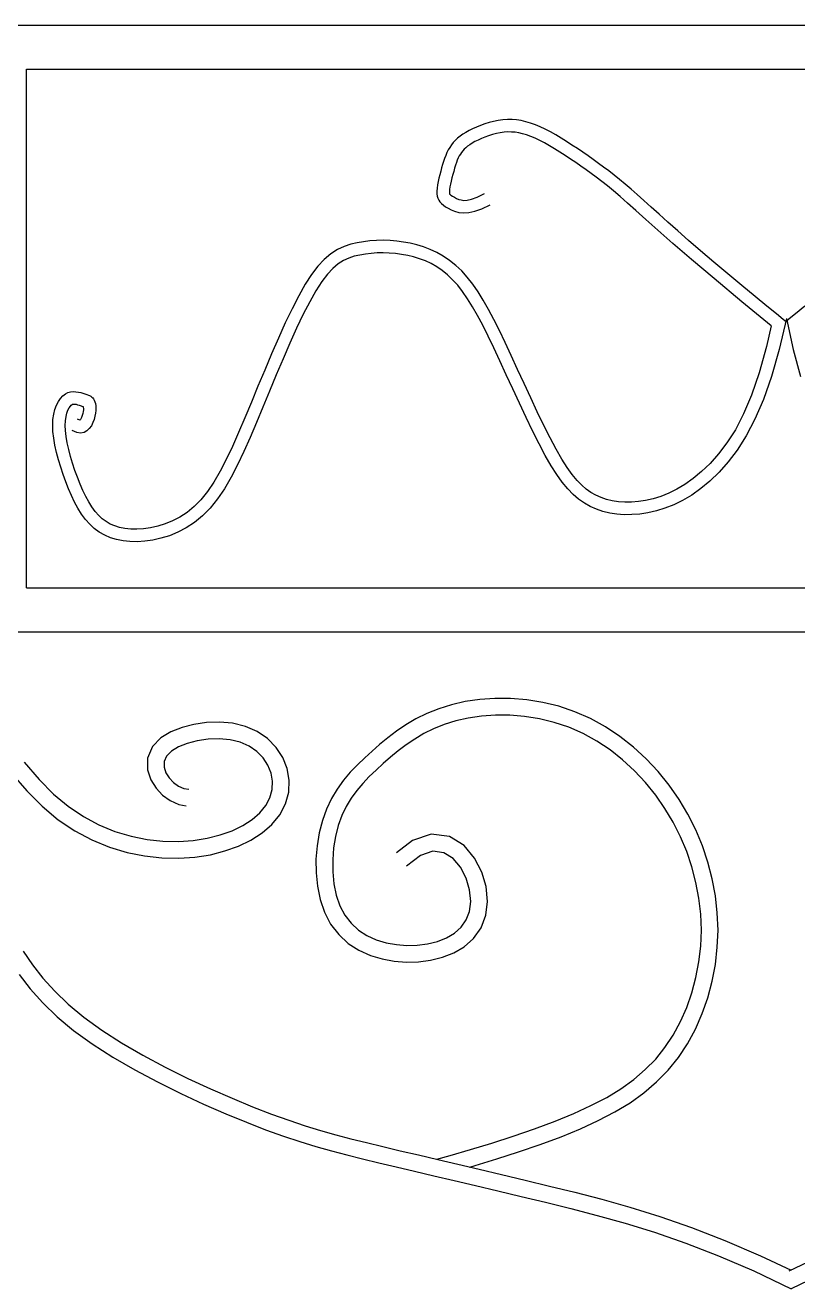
# Model space of a CAD drawing. Header units: millimetres. Extents: x 6388 to 59789, y -18725 to 8137.
# Drawn here: x 57503.7 to 57591.6, y 5304.2 to 5448 of the extents above; entities that cross this region are included whole.
import ezdxf

# ---------------------------------------------------------------- set-up
doc = ezdxf.new("R2010")
doc.units = ezdxf.units.MM

# ---------------------------------------------------------------- blocks, each defined once
blk = doc.blocks.new('A$C0AF41AB5')
for p, q in [((958.07, 1105.81), (2641.93, 1105.81)), ((1713.41, 1041.81), (1713.41, 1100.81)), ((1713.41, 1100.81), (1886.59, 1100.81)), ((1764.23, 1094.03), (1763.82, 1093.83)), ((1764.66, 1094.22), (1764.23, 1094.03)), ((1765.12, 1094.41), (1764.66, 1094.22)), ((1765.6, 1094.59), (1765.12, 1094.41)), ((1766.1, 1094.74), (1765.6, 1094.59)), ((1766.61, 1094.87), (1766.1, 1094.74)), ((1767.14, 1094.98), (1766.61, 1094.87)), ((1767.66, 1095.05), (1767.14, 1094.98)), ((1768.19, 1095.09), (1767.66, 1095.05)), ((1768.71, 1095.09), (1768.19, 1095.09)), ((1769.24, 1095.05), (1768.71, 1095.09)), ((1769.76, 1094.96), (1769.24, 1095.05)), ((1770.29, 1094.84), (1769.76, 1094.96)), ((1770.82, 1094.68), (1770.29, 1094.84)), ((1771.37, 1094.49), (1770.82, 1094.68)), ((1771.92, 1094.25), (1771.37, 1094.49)), ((1772.49, 1093.98), (1771.92, 1094.25)), ((1762.25, 1092.71), (1762.02, 1092.46)), ((1762.51, 1092.95), (1762.25, 1092.71)), ((1762.8, 1093.18), (1762.51, 1092.95)), ((1763.11, 1093.41), (1762.8, 1093.18)), ((1763.45, 1093.62), (1763.11, 1093.41)), ((1763.82, 1093.83), (1763.45, 1093.62)), ((1764.49, 1092.57), (1764.18, 1092.39)), ((1764.84, 1092.74), (1764.49, 1092.57)), ((1765.22, 1092.92), (1764.84, 1092.74)), ((1765.63, 1093.08), (1765.22, 1092.92)), ((1766.05, 1093.23), (1765.63, 1093.08)), ((1766.49, 1093.37), (1766.05, 1093.23)), ((1766.93, 1093.48), (1766.49, 1093.37)), ((1767.38, 1093.57), (1766.93, 1093.48)), ((1767.81, 1093.64), (1767.38, 1093.57)), ((1768.24, 1093.67), (1767.81, 1093.64)), ((1768.65, 1093.66), (1768.24, 1093.67)), ((1769.07, 1093.63), (1768.65, 1093.66)), ((1769.49, 1093.56), (1769.07, 1093.63)), ((1769.92, 1093.47), (1769.49, 1093.56)), ((1770.37, 1093.33), (1769.92, 1093.47)), ((1770.85, 1093.16), (1770.37, 1093.33)), ((1771.34, 1092.95), (1770.85, 1093.16)), ((1771.86, 1092.7), (1771.34, 1092.95)), ((1772.4, 1092.42), (1771.86, 1092.7)), ((1773.08, 1093.67), (1772.49, 1093.98)), ((1773.69, 1093.34), (1773.08, 1093.67)), ((1774.3, 1092.97), (1773.69, 1093.34)), ((1774.92, 1092.59), (1774.3, 1092.97)), ((1775.54, 1092.18), (1774.92, 1092.59)), ((1761.3, 1091.32), (1761.16, 1091)), ((1761.45, 1091.62), (1761.3, 1091.32)), ((1761.62, 1091.91), (1761.45, 1091.62)), ((1761.81, 1092.19), (1761.62, 1091.91)), ((1762.02, 1092.46), (1761.81, 1092.19)), ((1762.83, 1091.16), (1762.71, 1090.95)), ((1762.96, 1091.35), (1762.83, 1091.16)), ((1763.1, 1091.53), (1762.96, 1091.35)), ((1763.26, 1091.7), (1763.1, 1091.53)), ((1763.45, 1091.88), (1763.26, 1091.7)), ((1763.66, 1092.05), (1763.45, 1091.88)), ((1763.9, 1092.22), (1763.66, 1092.05)), ((1764.18, 1092.39), (1763.9, 1092.22)), ((1772.97, 1092.1), (1772.4, 1092.42)), ((1773.56, 1091.75), (1772.97, 1092.1)), ((1774.15, 1091.38), (1773.56, 1091.75)), ((1774.76, 1090.99), (1774.15, 1091.38)), ((1776.16, 1091.77), (1775.54, 1092.18)), ((1776.77, 1091.36), (1776.16, 1091.77)), ((1777.38, 1090.94), (1776.77, 1091.36)), ((1760.81, 1089.96), (1760.7, 1089.59)), ((1760.92, 1090.32), (1760.81, 1089.96)), ((1761.04, 1090.66), (1760.92, 1090.32)), ((1761.16, 1091), (1761.04, 1090.66)), ((1762.27, 1089.88), (1762.17, 1089.55)), ((1762.38, 1090.18), (1762.27, 1089.88)), ((1762.48, 1090.46), (1762.38, 1090.18)), ((1762.59, 1090.72), (1762.48, 1090.46)), ((1762.71, 1090.95), (1762.59, 1090.72)), ((1775.36, 1090.59), (1774.76, 1090.99)), ((1775.97, 1090.18), (1775.36, 1090.59)), ((1776.56, 1089.77), (1775.97, 1090.18)), ((1777.15, 1089.36), (1776.56, 1089.77)), ((1777.97, 1090.52), (1777.38, 1090.94)), ((1778.55, 1090.1), (1777.97, 1090.52)), ((1779.14, 1089.68), (1778.55, 1090.1)), ((1760.39, 1088.41), (1760.3, 1088.02)), ((1760.48, 1088.81), (1760.39, 1088.41)), ((1760.59, 1089.2), (1760.48, 1088.81)), ((1760.7, 1089.59), (1760.59, 1089.2)), ((1761.87, 1088.45), (1761.78, 1088.09)), ((1761.96, 1088.82), (1761.87, 1088.45)), ((1762.07, 1089.19), (1761.96, 1088.82)), ((1762.17, 1089.55), (1762.07, 1089.19)), ((1777.73, 1088.94), (1777.15, 1089.36)), ((1778.31, 1088.51), (1777.73, 1088.94)), ((1778.92, 1088.04), (1778.31, 1088.51)), ((1779.73, 1089.23), (1779.14, 1089.68)), ((1780.33, 1088.77), (1779.73, 1089.23)), ((1780.95, 1088.27), (1780.33, 1088.77)), ((1781.59, 1087.74), (1780.95, 1088.27)), ((1760.19, 1087.28), (1760.16, 1086.95)), ((1760.16, 1086.95), (1760.16, 1086.64)), ((1760.24, 1087.64), (1760.19, 1087.28)), ((1760.3, 1088.02), (1760.24, 1087.64)), ((1761.6, 1087.13), (1761.59, 1086.9)), ((1761.59, 1086.9), (1761.59, 1086.73)), ((1761.64, 1087.42), (1761.6, 1087.13)), ((1761.7, 1087.74), (1761.64, 1087.42)), ((1761.78, 1088.09), (1761.7, 1087.74)), ((1779.57, 1087.53), (1778.92, 1088.04)), ((1780.27, 1086.96), (1779.57, 1087.53)), ((1781.03, 1086.31), (1780.27, 1086.96)), ((1782.26, 1087.17), (1781.59, 1087.74)), ((1782.97, 1086.55), (1782.26, 1087.17)), ((1760.16, 1086.64), (1760.2, 1086.37)), ((1760.2, 1086.37), (1760.27, 1086.12)), ((1760.27, 1086.12), (1760.37, 1085.91)), ((1760.37, 1085.91), (1760.51, 1085.71)), ((1760.51, 1085.71), (1760.68, 1085.52)), ((1760.68, 1085.52), (1760.9, 1085.35)), ((1761.59, 1086.73), (1761.6, 1086.65)), ((1761.6, 1086.65), (1761.61, 1086.62)), ((1761.61, 1086.62), (1761.61, 1086.61)), ((1761.61, 1086.61), (1761.65, 1086.57)), ((1761.65, 1086.57), (1761.75, 1086.49)), ((1761.75, 1086.49), (1761.92, 1086.37)), ((1761.92, 1086.37), (1762.15, 1086.24)), ((1762.15, 1086.24), (1762.4, 1086.1)), ((1762.4, 1086.1), (1762.65, 1086)), ((1762.65, 1086), (1762.91, 1085.93)), ((1762.91, 1085.93), (1763.21, 1085.89)), ((1763.21, 1085.89), (1763.59, 1085.91)), ((1763.59, 1085.91), (1764.1, 1086.02)), ((1764.1, 1086.02), (1764.73, 1086.25)), ((1764.73, 1086.25), (1765.58, 1086.66)), ((1765.29, 1084.93), (1766.21, 1085.38)), ((1781.87, 1085.57), (1781.03, 1086.31)), ((1782.82, 1084.72), (1781.87, 1085.57)), ((1783.73, 1085.86), (1782.97, 1086.55)), ((1784.56, 1085.12), (1783.73, 1085.86)), ((1760.9, 1085.35), (1761.15, 1085.17)), ((1761.15, 1085.17), (1761.45, 1085)), ((1761.45, 1085), (1761.79, 1084.81)), ((1761.79, 1084.81), (1762.18, 1084.65)), ((1762.18, 1084.65), (1762.64, 1084.52)), ((1762.64, 1084.52), (1763.17, 1084.47)), ((1763.17, 1084.47), (1763.78, 1084.5)), ((1763.78, 1084.5), (1764.48, 1084.64)), ((1764.48, 1084.64), (1765.29, 1084.93)), ((1783.94, 1083.71), (1782.82, 1084.72)), ((1785.46, 1084.3), (1784.56, 1085.12)), ((1786.47, 1083.4), (1785.46, 1084.3)), ((1785.32, 1082.48), (1783.94, 1083.71)), ((1787.58, 1082.41), (1786.47, 1083.4)), ((1751.08, 1081.06), (1750.35, 1080.89)), ((1751.81, 1081.18), (1751.08, 1081.06)), ((1752.54, 1081.27), (1751.81, 1081.18)), ((1753.29, 1081.32), (1752.54, 1081.27)), ((1754.05, 1081.34), (1753.29, 1081.32)), ((1754.82, 1081.31), (1754.05, 1081.34)), ((1755.59, 1081.25), (1754.82, 1081.31)), ((1756.36, 1081.15), (1755.59, 1081.25)), ((1757.12, 1081.01), (1756.36, 1081.15)), ((1787.02, 1080.99), (1785.32, 1082.48)), ((1788.81, 1081.33), (1787.58, 1082.41)), ((1790.19, 1080.14), (1788.81, 1081.33)), ((1748.08, 1079.8), (1747.34, 1079.17)), ((1748.84, 1080.28), (1748.08, 1079.8)), ((1749.6, 1080.64), (1748.84, 1080.28)), ((1750.35, 1080.89), (1749.6, 1080.64)), ((1751.37, 1079.66), (1750.74, 1079.52)), ((1752.01, 1079.77), (1751.37, 1079.66)), ((1752.67, 1079.85), (1752.01, 1079.77)), ((1753.35, 1079.9), (1752.67, 1079.85)), ((1754.04, 1079.91), (1753.35, 1079.9)), ((1754.74, 1079.89), (1754.04, 1079.91)), ((1755.44, 1079.83), (1754.74, 1079.89)), ((1756.14, 1079.74), (1755.44, 1079.83)), ((1756.83, 1079.61), (1756.14, 1079.74)), ((1757.89, 1080.83), (1757.12, 1081.01)), ((1758.65, 1080.59), (1757.89, 1080.83)), ((1759.4, 1080.31), (1758.65, 1080.59)), ((1760.15, 1079.96), (1759.4, 1080.31)), ((1760.89, 1079.54), (1760.15, 1079.96)), ((1789.13, 1079.17), (1787.02, 1080.99)), ((1791.7, 1078.86), (1790.19, 1080.14)), ((1746.61, 1078.4), (1745.89, 1077.46)), ((1747.34, 1079.17), (1746.61, 1078.4)), ((1748.93, 1078.65), (1748.32, 1078.14)), ((1749.53, 1079.03), (1748.93, 1078.65)), ((1750.13, 1079.31), (1749.53, 1079.03)), ((1750.74, 1079.52), (1750.13, 1079.31)), ((1757.51, 1079.45), (1756.83, 1079.61)), ((1758.19, 1079.25), (1757.51, 1079.45)), ((1758.85, 1078.99), (1758.19, 1079.25)), ((1759.5, 1078.69), (1758.85, 1078.99)), ((1760.14, 1078.33), (1759.5, 1078.69)), ((1760.76, 1077.91), (1760.14, 1078.33)), ((1761.61, 1079.06), (1760.89, 1079.54)), ((1762.3, 1078.49), (1761.61, 1079.06)), ((1762.98, 1077.86), (1762.3, 1078.49)), ((1791.72, 1076.98), (1789.13, 1079.17)), ((1793.29, 1077.52), (1791.7, 1078.86)), ((1745.89, 1077.46), (1745.17, 1076.35)), ((1747.7, 1077.48), (1747.06, 1076.64)), ((1748.32, 1078.14), (1747.7, 1077.48)), ((1761.36, 1077.42), (1760.76, 1077.91)), ((1761.95, 1076.86), (1761.36, 1077.42)), ((1762.53, 1076.22), (1761.95, 1076.86)), ((1763.62, 1077.14), (1762.98, 1077.86)), ((1764.24, 1076.35), (1763.62, 1077.14)), ((1794.87, 1074.35), (1791.72, 1076.98)), ((1794.88, 1076.2), (1793.29, 1077.52)), ((1745.17, 1076.35), (1744.43, 1075.04)), ((1746.39, 1075.61), (1745.68, 1074.36)), ((1747.06, 1076.64), (1746.39, 1075.61)), ((1763.09, 1075.5), (1762.53, 1076.22)), ((1763.65, 1074.69), (1763.09, 1075.5)), ((1764.84, 1075.47), (1764.24, 1076.35)), ((1765.43, 1074.52), (1764.84, 1075.47)), ((1796.38, 1074.96), (1794.88, 1076.2)), ((1744.43, 1075.04), (1743.67, 1073.56)), ((1745.68, 1074.36), (1744.94, 1072.93)), ((1764.21, 1073.79), (1763.65, 1074.69)), ((1766.03, 1073.47), (1765.43, 1074.52)), ((1798.21, 1071.62), (1794.87, 1074.35)), ((1797.72, 1073.86), (1796.38, 1074.96)), ((1800.99, 1073.03), (1802.05, 1073.9)), ((1743.67, 1073.56), (1742.9, 1071.94)), ((1744.94, 1072.93), (1744.19, 1071.34)), ((1764.78, 1072.78), (1764.21, 1073.79)), ((1765.37, 1071.67), (1764.78, 1072.78)), ((1766.64, 1072.32), (1766.03, 1073.47)), ((1798.81, 1072.96), (1797.72, 1073.86)), ((1799.58, 1072.33), (1798.81, 1072.96)), ((1799.98, 1072.44), (1799.14, 1068.9)), ((1799.96, 1072.19), (1800.27, 1072.44)), ((1799.98, 1072.44), (1800.73, 1068.9)), ((1800.27, 1072.44), (1800.99, 1073.03)), ((1742.9, 1071.94), (1742.12, 1070.22)), ((1744.19, 1071.34), (1743.42, 1069.64)), ((1765.99, 1070.44), (1765.37, 1071.67)), ((1767.27, 1071.07), (1766.64, 1072.32)), ((1767.93, 1069.7), (1767.27, 1071.07)), ((1798.21, 1071.62), (1797.68, 1069.27)), ((1799.96, 1072.03), (1799.58, 1072.33)), ((1742.12, 1070.22), (1741.33, 1068.42)), ((1743.42, 1069.64), (1742.64, 1067.86)), ((1766.64, 1069.09), (1765.99, 1070.44)), ((1768.63, 1068.22), (1767.93, 1069.7)), ((1741.33, 1068.42), (1740.55, 1066.58)), ((1767.33, 1067.62), (1766.64, 1069.09)), ((1769.35, 1066.65), (1768.63, 1068.22)), ((1797.68, 1069.27), (1796.85, 1066.28)), ((1799.14, 1068.9), (1798.26, 1065.84)), ((1800.73, 1068.9), (1801.56, 1065.84)), ((1742.64, 1067.86), (1741.86, 1066.03)), ((1768.05, 1066.05), (1767.33, 1067.62)), ((1740.55, 1066.58), (1739.78, 1064.74)), ((1741.86, 1066.03), (1741.1, 1064.19)), ((1768.8, 1064.44), (1768.05, 1066.05)), ((1770.09, 1065.04), (1769.35, 1066.65)), ((1796.85, 1066.28), (1795.97, 1063.74)), ((1798.26, 1065.84), (1797.33, 1063.22)), ((1717.58, 1063.65), (1717.86, 1063.87)), ((1717.86, 1063.87), (1718.15, 1064.02)), ((1718.15, 1064.02), (1718.45, 1064.1)), ((1718.45, 1064.1), (1718.75, 1064.13)), ((1718.75, 1064.13), (1719.04, 1064.12)), ((1719.04, 1064.12), (1719.33, 1064.08)), ((1719.33, 1064.08), (1719.6, 1064.02)), ((1719.6, 1064.02), (1719.85, 1063.94)), ((1719.85, 1063.94), (1720.08, 1063.87)), ((1720.08, 1063.87), (1720.29, 1063.8)), ((1739.78, 1064.74), (1739.03, 1062.92)), ((1741.1, 1064.19), (1740.34, 1062.37)), ((1769.55, 1062.81), (1768.8, 1064.44)), ((1770.84, 1063.41), (1770.09, 1065.04)), ((1716.66, 1062.1), (1716.84, 1062.59)), ((1716.84, 1062.59), (1717.06, 1063.01)), ((1717.06, 1063.01), (1717.31, 1063.36)), ((1717.31, 1063.36), (1717.58, 1063.65)), ((1718.29, 1062.27), (1718.42, 1062.47)), ((1718.42, 1062.47), (1718.53, 1062.59)), ((1718.53, 1062.59), (1718.62, 1062.65)), ((1718.62, 1062.65), (1718.67, 1062.68)), ((1718.67, 1062.68), (1718.72, 1062.7)), ((1718.72, 1062.7), (1718.8, 1062.7)), ((1718.8, 1062.7), (1718.92, 1062.7)), ((1718.92, 1062.7), (1719.07, 1062.68)), ((1719.07, 1062.68), (1719.24, 1062.64)), ((1719.24, 1062.64), (1719.43, 1062.58)), ((1719.43, 1062.58), (1719.64, 1062.52)), ((1719.64, 1062.52), (1719.82, 1062.45)), ((1719.82, 1062.45), (1719.88, 1062.43)), ((1719.88, 1062.43), (1719.89, 1062.36)), ((1720.29, 1063.8), (1720.47, 1063.74)), ((1720.47, 1063.74), (1720.62, 1063.67)), ((1720.62, 1063.67), (1720.76, 1063.6)), ((1720.76, 1063.6), (1720.88, 1063.51)), ((1720.88, 1063.51), (1720.98, 1063.41)), ((1720.98, 1063.41), (1721.07, 1063.29)), ((1721.07, 1063.29), (1721.15, 1063.14)), ((1721.15, 1063.14), (1721.21, 1062.97)), ((1721.21, 1062.97), (1721.27, 1062.76)), ((1721.27, 1062.76), (1721.31, 1062.52)), ((1721.31, 1062.52), (1721.33, 1062.26)), ((1739.03, 1062.92), (1738.29, 1061.16)), ((1740.34, 1062.37), (1739.61, 1060.61)), ((1770.31, 1061.2), (1769.55, 1062.81)), ((1771.59, 1061.82), (1770.84, 1063.41)), ((1795.97, 1063.74), (1795.07, 1061.59)), ((1797.33, 1063.22), (1796.37, 1060.98)), ((1716.41, 1060.29), (1716.44, 1060.96)), ((1716.44, 1060.96), (1716.53, 1061.56)), ((1716.53, 1061.56), (1716.66, 1062.1)), ((1717.86, 1060.82), (1717.93, 1061.28)), ((1717.93, 1061.28), (1718.03, 1061.68)), ((1718.03, 1061.68), (1718.15, 1062.01)), ((1718.15, 1062.01), (1718.29, 1062.27)), ((1719.51, 1060.88), (1719.23, 1061.01)), ((1719.58, 1060.97), (1719.51, 1060.88)), ((1719.68, 1061.17), (1719.58, 1060.97)), ((1719.77, 1061.41), (1719.68, 1061.17)), ((1719.83, 1061.65), (1719.77, 1061.41)), ((1719.88, 1061.87), (1719.83, 1061.65)), ((1719.9, 1062.06), (1719.88, 1061.87)), ((1719.89, 1062.36), (1719.9, 1062.22)), ((1719.9, 1062.22), (1719.9, 1062.06)), ((1721.12, 1060.97), (1720.99, 1060.6)), ((1721.22, 1061.32), (1721.12, 1060.97)), ((1721.29, 1061.66), (1721.22, 1061.32)), ((1721.32, 1061.97), (1721.29, 1061.66)), ((1721.33, 1062.26), (1721.32, 1061.97)), ((1738.29, 1061.16), (1737.58, 1059.49)), ((1771.06, 1059.65), (1770.31, 1061.2)), ((1772.33, 1060.28), (1771.59, 1061.82)), ((1795.07, 1061.59), (1794.14, 1059.79)), ((1796.37, 1060.98), (1795.38, 1059.08)), ((1716.44, 1059.58), (1716.41, 1060.29)), ((1716.53, 1058.82), (1716.44, 1059.58)), ((1717.84, 1060.29), (1717.86, 1060.82)), ((1717.86, 1059.69), (1717.84, 1060.29)), ((1717.94, 1059.03), (1717.86, 1059.69)), ((1719.14, 1059.48), (1718.63, 1059.71)), ((1720.3, 1059.65), (1719.98, 1059.48)), ((1720.58, 1059.92), (1720.3, 1059.65)), ((1720.81, 1060.24), (1720.58, 1059.92)), ((1720.99, 1060.6), (1720.81, 1060.24)), ((1739.61, 1060.61), (1738.89, 1058.92)), ((1771.79, 1058.19), (1771.06, 1059.65)), ((1773.05, 1058.85), (1772.33, 1060.28)), ((1794.14, 1059.79), (1793.19, 1058.29)), ((1716.67, 1058.03), (1716.53, 1058.82)), ((1718.06, 1058.31), (1717.94, 1059.03)), ((1718.23, 1057.55), (1718.06, 1058.31)), ((1719.59, 1059.41), (1719.14, 1059.48)), ((1719.98, 1059.48), (1719.59, 1059.41)), ((1737.58, 1059.49), (1736.88, 1057.9)), ((1738.89, 1058.92), (1738.17, 1057.31)), ((1772.49, 1056.87), (1771.79, 1058.19)), ((1773.74, 1057.56), (1773.05, 1058.85)), ((1793.19, 1058.29), (1792.23, 1057.03)), ((1795.38, 1059.08), (1794.36, 1057.48)), ((1716.85, 1057.21), (1716.67, 1058.03)), ((1717.07, 1056.37), (1716.85, 1057.21)), ((1718.44, 1056.76), (1718.23, 1057.55)), ((1718.68, 1055.97), (1718.44, 1056.76)), ((1736.88, 1057.9), (1736.18, 1056.42)), ((1738.17, 1057.31), (1737.45, 1055.79)), ((1773.17, 1055.7), (1772.49, 1056.87)), ((1774.39, 1056.44), (1773.74, 1057.56)), ((1792.23, 1057.03), (1791.27, 1055.95)), ((1794.36, 1057.48), (1793.33, 1056.12)), ((1717.33, 1055.53), (1717.07, 1056.37)), ((1717.61, 1054.7), (1717.33, 1055.53)), ((1718.95, 1055.17), (1718.68, 1055.97)), ((1736.18, 1056.42), (1735.47, 1055.06)), ((1737.45, 1055.79), (1736.72, 1054.38)), ((1773.81, 1054.68), (1773.17, 1055.7)), ((1774.99, 1055.48), (1774.39, 1056.44)), ((1775.57, 1054.68), (1774.99, 1055.48)), ((1791.27, 1055.95), (1790.3, 1055.02)), ((1793.33, 1056.12), (1792.29, 1054.96)), ((1717.91, 1053.87), (1717.61, 1054.7)), ((1718.22, 1053.07), (1717.91, 1053.87)), ((1719.24, 1054.38), (1718.95, 1055.17)), ((1719.54, 1053.61), (1719.24, 1054.38)), ((1734.76, 1053.84), (1734.03, 1052.75)), ((1735.47, 1055.06), (1734.76, 1053.84)), ((1736.72, 1054.38), (1735.96, 1053.08)), ((1774.44, 1053.81), (1773.81, 1054.68)), ((1775.06, 1053.06), (1774.44, 1053.81)), ((1776.12, 1054.01), (1775.57, 1054.68)), ((1776.65, 1053.47), (1776.12, 1054.01)), ((1789.34, 1054.23), (1788.4, 1053.56)), ((1790.3, 1055.02), (1789.34, 1054.23)), ((1791.25, 1053.95), (1790.21, 1053.09)), ((1792.29, 1054.96), (1791.25, 1053.95)), ((1718.56, 1052.29), (1718.22, 1053.07)), ((1719.85, 1052.88), (1719.54, 1053.61)), ((1720.18, 1052.2), (1719.85, 1052.88)), ((1734.03, 1052.75), (1733.28, 1051.82)), ((1735.96, 1053.08), (1735.18, 1051.91)), ((1775.67, 1052.43), (1775.06, 1053.06)), ((1776.3, 1051.89), (1775.67, 1052.43)), ((1777.17, 1053.02), (1776.65, 1053.47)), ((1777.7, 1052.65), (1777.17, 1053.02)), ((1778.26, 1052.34), (1777.7, 1052.65)), ((1778.85, 1052.08), (1778.26, 1052.34)), ((1786.55, 1052.56), (1785.66, 1052.21)), ((1787.47, 1053.01), (1786.55, 1052.56)), ((1788.4, 1053.56), (1787.47, 1053.01)), ((1789.17, 1052.36), (1788.14, 1051.75)), ((1790.21, 1053.09), (1789.17, 1052.36)), ((1718.91, 1051.55), (1718.56, 1052.29)), ((1719.29, 1050.85), (1718.91, 1051.55)), ((1720.52, 1051.57), (1720.18, 1052.2)), ((1720.88, 1051), (1720.52, 1051.57)), ((1721.26, 1050.48), (1720.88, 1051)), ((1732.51, 1051.04), (1731.71, 1050.39)), ((1733.28, 1051.82), (1732.51, 1051.04)), ((1734.35, 1050.88), (1733.47, 1049.99)), ((1735.18, 1051.91), (1734.35, 1050.88)), ((1776.95, 1051.44), (1776.3, 1051.89)), ((1777.62, 1051.07), (1776.95, 1051.44)), ((1778.33, 1050.75), (1777.62, 1051.07)), ((1779.47, 1051.87), (1778.85, 1052.08)), ((1780.13, 1051.71), (1779.47, 1051.87)), ((1780.82, 1051.6), (1780.13, 1051.71)), ((1781.54, 1051.54), (1780.82, 1051.6)), ((1782.3, 1051.55), (1781.54, 1051.54)), ((1783.1, 1051.62), (1782.3, 1051.55)), ((1783.92, 1051.74), (1783.1, 1051.62)), ((1784.78, 1051.94), (1783.92, 1051.74)), ((1785.66, 1052.21), (1784.78, 1051.94)), ((1787.13, 1051.26), (1786.13, 1050.86)), ((1788.14, 1051.75), (1787.13, 1051.26)), ((1719.7, 1050.2), (1719.29, 1050.85)), ((1720.14, 1049.59), (1719.7, 1050.2)), ((1720.63, 1049.04), (1720.14, 1049.59)), ((1721.65, 1050.04), (1721.26, 1050.48)), ((1722.06, 1049.66), (1721.65, 1050.04)), ((1722.49, 1049.33), (1722.06, 1049.66)), ((1730.89, 1049.85), (1730.06, 1049.42)), ((1731.71, 1050.39), (1730.89, 1049.85)), ((1733.47, 1049.99), (1732.56, 1049.24)), ((1779.07, 1050.5), (1778.33, 1050.75)), ((1779.84, 1050.31), (1779.07, 1050.5)), ((1780.65, 1050.18), (1779.84, 1050.31)), ((1781.49, 1050.12), (1780.65, 1050.18)), ((1782.36, 1050.13), (1781.49, 1050.12)), ((1783.27, 1050.2), (1782.36, 1050.13)), ((1784.19, 1050.34), (1783.27, 1050.2)), ((1785.15, 1050.56), (1784.19, 1050.34)), ((1786.13, 1050.86), (1785.15, 1050.56)), ((1721.15, 1048.56), (1720.63, 1049.04)), ((1721.71, 1048.14), (1721.15, 1048.56)), ((1722.33, 1047.79), (1721.71, 1048.14)), ((1722.96, 1049.06), (1722.49, 1049.33)), ((1723.47, 1048.84), (1722.96, 1049.06)), ((1724.03, 1048.67), (1723.47, 1048.84)), ((1724.63, 1048.55), (1724.03, 1048.67)), ((1725.29, 1048.49), (1724.63, 1048.55)), ((1726, 1048.48), (1725.29, 1048.49)), ((1726.76, 1048.53), (1726, 1048.48)), ((1727.56, 1048.64), (1726.76, 1048.53)), ((1728.38, 1048.82), (1727.56, 1048.64)), ((1729.22, 1049.08), (1728.38, 1048.82)), ((1730.06, 1049.42), (1729.22, 1049.08)), ((1730.66, 1048.12), (1729.7, 1047.73)), ((1731.62, 1048.62), (1730.66, 1048.12)), ((1732.56, 1049.24), (1731.62, 1048.62)), ((1722.98, 1047.5), (1722.33, 1047.79)), ((1723.68, 1047.29), (1722.98, 1047.5)), ((1724.42, 1047.14), (1723.68, 1047.29)), ((1725.21, 1047.06), (1724.42, 1047.14)), ((1726.03, 1047.05), (1725.21, 1047.06)), ((1726.9, 1047.11), (1726.03, 1047.05)), ((1727.81, 1047.23), (1726.9, 1047.11)), ((1728.74, 1047.44), (1727.81, 1047.23)), ((1729.7, 1047.73), (1728.74, 1047.44)), ((1713.41, 1041.81), (1886.59, 1041.81)), ((1055.02, 1036.81), (2544.98, 1036.81)), ((1760.36, 1028.04), (1759, 1027.5)), ((1761.82, 1028.5), (1760.36, 1028.04)), ((1763.38, 1028.85), (1761.82, 1028.5)), ((1765.04, 1029.08), (1763.38, 1028.85)), ((1766.77, 1029.2), (1765.04, 1029.08)), ((1768.55, 1029.2), (1766.77, 1029.2)), ((1770.38, 1029.05), (1768.55, 1029.2)), ((1772.22, 1028.76), (1770.38, 1029.05)), ((1774.06, 1028.32), (1772.22, 1028.76)), ((1775.88, 1027.7), (1774.06, 1028.32)), ((1733.94, 1026.47), (1732.5, 1026.26)), ((1735.42, 1026.52), (1733.94, 1026.47)), ((1736.9, 1026.39), (1735.42, 1026.52)), ((1757.76, 1026.88), (1756.61, 1026.2)), ((1759, 1027.5), (1757.76, 1026.88)), ((1762.31, 1026.66), (1760.99, 1026.25)), ((1763.73, 1026.98), (1762.31, 1026.66)), ((1765.24, 1027.19), (1763.73, 1026.98)), ((1766.83, 1027.3), (1765.24, 1027.19)), ((1768.48, 1027.3), (1766.83, 1027.3)), ((1770.15, 1027.16), (1768.48, 1027.3)), ((1771.85, 1026.9), (1770.15, 1027.16)), ((1773.53, 1026.49), (1771.85, 1026.9)), ((1775.19, 1025.93), (1773.53, 1026.49)), ((1777.65, 1026.92), (1775.88, 1027.7)), ((1779.36, 1025.98), (1777.65, 1026.92)), ((1729.87, 1025.41), (1728.73, 1024.72)), ((1731.14, 1025.91), (1729.87, 1025.41)), ((1732.5, 1026.26), (1731.14, 1025.91)), ((1738.36, 1026.04), (1736.9, 1026.39)), ((1739.71, 1025.45), (1738.36, 1026.04)), ((1740.88, 1024.64), (1739.71, 1025.45)), ((1755.55, 1025.48), (1754.56, 1024.73)), ((1756.61, 1026.2), (1755.55, 1025.48)), ((1758.66, 1025.21), (1757.63, 1024.59)), ((1759.78, 1025.76), (1758.66, 1025.21)), ((1760.99, 1026.25), (1759.78, 1025.76)), ((1776.81, 1025.21), (1775.19, 1025.93)), ((1778.37, 1024.35), (1776.81, 1025.21)), ((1780.99, 1024.89), (1779.36, 1025.98)), ((1727.76, 1023.73), (1727.2, 1022.43)), ((1728.73, 1024.72), (1727.76, 1023.73)), ((1730.72, 1023.7), (1729.92, 1023.21)), ((1731.73, 1024.1), (1730.72, 1023.7)), ((1732.87, 1024.4), (1731.73, 1024.1)), ((1734.1, 1024.57), (1732.87, 1024.4)), ((1735.36, 1024.61), (1734.1, 1024.57)), ((1736.6, 1024.51), (1735.36, 1024.61)), ((1737.75, 1024.23), (1736.6, 1024.51)), ((1738.77, 1023.78), (1737.75, 1024.23)), ((1739.65, 1023.17), (1738.77, 1023.78)), ((1741.85, 1023.64), (1740.88, 1024.64)), ((1742.6, 1022.51), (1741.85, 1023.64)), ((1753.64, 1023.98), (1752.78, 1023.22)), ((1754.56, 1024.73), (1753.64, 1023.98)), ((1756.66, 1023.94), (1755.74, 1023.24)), ((1757.63, 1024.59), (1756.66, 1023.94)), ((1779.87, 1023.35), (1778.37, 1024.35)), ((1782.53, 1023.67), (1780.99, 1024.89)), ((1783.99, 1022.34), (1782.53, 1023.67)), ((1727.2, 1022.43), (1727.19, 1021.09)), ((1729.36, 1022.65), (1729.1, 1022.04)), ((1729.92, 1023.21), (1729.36, 1022.65)), ((1740.37, 1022.44), (1739.65, 1023.17)), ((1740.91, 1021.62), (1740.37, 1022.44)), ((1743.11, 1021.26), (1742.6, 1022.51)), ((1751.94, 1022.46), (1751.11, 1021.67)), ((1752.78, 1023.22), (1751.94, 1022.46)), ((1754.87, 1022.53), (1754.04, 1021.8)), ((1755.74, 1023.24), (1754.87, 1022.53)), ((1781.3, 1022.23), (1779.87, 1023.35)), ((1782.65, 1020.99), (1781.3, 1022.23)), ((1785.34, 1020.9), (1783.99, 1022.34)), ((1711.7, 1020.76), (1713.48, 1018.71)), ((1713.16, 1021.97), (1714.87, 1020)), ((1727.19, 1021.09), (1727.58, 1019.94)), ((1729.1, 1022.04), (1729.09, 1021.4)), ((1729.09, 1021.4), (1729.3, 1020.77)), ((1729.3, 1020.77), (1729.68, 1020.18)), ((1741.27, 1020.72), (1740.91, 1021.62)), ((1741.44, 1019.79), (1741.27, 1020.72)), ((1743.35, 1019.92), (1743.11, 1021.26)), ((1750.3, 1020.82), (1749.53, 1019.9)), ((1751.11, 1021.67), (1750.3, 1020.82)), ((1753.23, 1021.07), (1752.46, 1020.32)), ((1754.04, 1021.8), (1753.23, 1021.07)), ((1783.91, 1019.64), (1782.65, 1020.99)), ((1786.59, 1019.36), (1785.34, 1020.9)), ((1714.87, 1020), (1716.52, 1018.34)), ((1727.58, 1019.94), (1728.18, 1018.99)), ((1729.68, 1020.18), (1730.18, 1019.66)), ((1730.18, 1019.66), (1730.75, 1019.25)), ((1730.75, 1019.25), (1731.34, 1018.98)), ((1741.41, 1018.84), (1741.44, 1019.79)), ((1743.3, 1018.55), (1743.35, 1019.92)), ((1749.53, 1019.9), (1748.81, 1018.91)), ((1751.72, 1019.55), (1751.03, 1018.73)), ((1752.46, 1020.32), (1751.72, 1019.55)), ((1785.07, 1018.21), (1783.91, 1019.64)), ((1787.73, 1017.73), (1786.59, 1019.36)), ((1713.48, 1018.71), (1715.23, 1016.94)), ((1716.52, 1018.34), (1718.18, 1016.94)), ((1728.18, 1018.99), (1728.93, 1018.22)), ((1728.93, 1018.22), (1729.79, 1017.6)), ((1731.34, 1018.98), (1731.92, 1018.89)), ((1740.68, 1017.03), (1741.15, 1017.91)), ((1741.15, 1017.91), (1741.41, 1018.84)), ((1742.93, 1017.21), (1743.3, 1018.55)), ((1748.16, 1017.82), (1747.59, 1016.62)), ((1748.81, 1018.91), (1748.16, 1017.82)), ((1750.4, 1017.86), (1749.83, 1016.92)), ((1751.03, 1018.73), (1750.4, 1017.86)), ((1786.13, 1016.7), (1785.07, 1018.21)), ((1715.23, 1016.94), (1717.03, 1015.42)), ((1718.18, 1016.94), (1719.9, 1015.78)), ((1729.79, 1017.6), (1730.78, 1017.15)), ((1730.78, 1017.15), (1731.6, 1017.01)), ((1739.99, 1016.2), (1740.68, 1017.03)), ((1742.26, 1015.96), (1742.93, 1017.21)), ((1747.59, 1016.62), (1747.12, 1015.32)), ((1749.83, 1016.92), (1749.34, 1015.89)), ((1787.08, 1015.12), (1786.13, 1016.7)), ((1788.74, 1016.04), (1787.73, 1017.73)), ((1717.03, 1015.42), (1718.92, 1014.15)), ((1719.9, 1015.78), (1721.68, 1014.83)), ((1738.05, 1014.76), (1739.11, 1015.44)), ((1739.11, 1015.44), (1739.99, 1016.2)), ((1741.35, 1014.86), (1742.26, 1015.96)), ((1747.12, 1015.32), (1746.75, 1013.91)), ((1749.34, 1015.89), (1748.93, 1014.76)), ((1787.91, 1013.48), (1787.08, 1015.12)), ((1789.63, 1014.27), (1788.74, 1016.04)), ((1718.92, 1014.15), (1720.88, 1013.11)), ((1721.68, 1014.83), (1723.5, 1014.09)), ((1723.5, 1014.09), (1725.34, 1013.54)), ((1725.34, 1013.54), (1727.16, 1013.18)), ((1733.99, 1013.31), (1735.48, 1013.68)), ((1735.48, 1013.68), (1736.84, 1014.17)), ((1736.84, 1014.17), (1738.05, 1014.76)), ((1738.99, 1013.1), (1740.25, 1013.91)), ((1740.25, 1013.91), (1741.35, 1014.86)), ((1746.75, 1013.91), (1746.51, 1012.44)), ((1748.62, 1013.52), (1748.4, 1012.21)), ((1748.93, 1014.76), (1748.62, 1013.52)), ((1759.52, 1013.76), (1757.38, 1013.06)), ((1761.6, 1013.49), (1759.52, 1013.76)), ((1790.39, 1012.46), (1789.63, 1014.27)), ((1720.88, 1013.11), (1722.87, 1012.3)), ((1722.87, 1012.3), (1724.88, 1011.7)), ((1727.16, 1013.18), (1728.97, 1012.98)), ((1728.97, 1012.98), (1730.72, 1012.94)), ((1730.72, 1012.94), (1732.4, 1013.06)), ((1732.4, 1013.06), (1733.99, 1013.31)), ((1736.03, 1011.86), (1737.58, 1012.41)), ((1737.58, 1012.41), (1738.99, 1013.1)), ((1746.51, 1012.44), (1746.39, 1010.92)), ((1748.4, 1012.21), (1748.29, 1010.85)), ((1757.38, 1013.06), (1755.55, 1011.64)), ((1763.26, 1012.47), (1761.6, 1013.49)), ((1764.45, 1011.05), (1763.26, 1012.47)), ((1788.62, 1011.79), (1787.91, 1013.48)), ((1791.02, 1010.6), (1790.39, 1012.46)), ((1724.88, 1011.7), (1726.87, 1011.3)), ((1726.87, 1011.3), (1728.84, 1011.08)), ((1728.84, 1011.08), (1730.76, 1011.04)), ((1730.76, 1011.04), (1732.61, 1011.17)), ((1732.61, 1011.17), (1734.37, 1011.44)), ((1734.37, 1011.44), (1736.03, 1011.86)), ((1746.39, 1010.92), (1746.4, 1009.38)), ((1748.29, 1010.85), (1748.3, 1009.47)), ((1758.28, 1011.36), (1756.71, 1010.14)), ((1759.7, 1011.82), (1758.28, 1011.36)), ((1760.95, 1011.66), (1759.7, 1011.82)), ((1762, 1011.01), (1760.95, 1011.66)), ((1762.85, 1010), (1762, 1011.01)), ((1765.26, 1009.46), (1764.45, 1011.05)), ((1789.2, 1010.05), (1788.62, 1011.79)), ((1746.4, 1009.38), (1746.55, 1007.84)), ((1748.3, 1009.47), (1748.43, 1008.13)), ((1763.48, 1008.76), (1762.85, 1010)), ((1765.75, 1007.8), (1765.26, 1009.46)), ((1789.66, 1008.28), (1789.2, 1010.05)), ((1791.52, 1008.7), (1791.02, 1010.6)), ((1746.55, 1007.84), (1746.86, 1006.33)), ((1748.43, 1008.13), (1748.69, 1006.83)), ((1763.87, 1007.43), (1763.48, 1008.76)), ((1765.92, 1006.12), (1765.75, 1007.8)), ((1790, 1006.49), (1789.66, 1008.28)), ((1791.88, 1006.77), (1791.52, 1008.7)), ((1746.86, 1006.33), (1747.35, 1004.88)), ((1748.69, 1006.83), (1749.1, 1005.63)), ((1764.01, 1006.13), (1763.87, 1007.43)), ((1790.2, 1004.68), (1790, 1006.49)), ((1792.09, 1004.82), (1791.88, 1006.77)), ((1747.35, 1004.88), (1748.06, 1003.53)), ((1749.1, 1005.63), (1749.66, 1004.56)), ((1763.5, 1004.01), (1763.88, 1004.99)), ((1763.88, 1004.99), (1764.01, 1006.13)), ((1765.74, 1004.54), (1765.92, 1006.12)), ((1748.06, 1003.53), (1748.98, 1002.34)), ((1749.66, 1004.56), (1750.38, 1003.63)), ((1750.38, 1003.63), (1751.23, 1002.86)), ((1762.92, 1003.18), (1763.5, 1004.01)), ((1765.19, 1003.11), (1765.74, 1004.54)), ((1790.27, 1002.86), (1790.2, 1004.68)), ((1792.17, 1002.86), (1792.09, 1004.82)), ((1748.98, 1002.34), (1750.07, 1001.35)), ((1751.23, 1002.86), (1752.19, 1002.24)), ((1752.19, 1002.24), (1753.25, 1001.76)), ((1761.24, 1001.97), (1762.15, 1002.51)), ((1762.15, 1002.51), (1762.92, 1003.18)), ((1764.34, 1001.9), (1765.19, 1003.11)), ((1790.2, 1001.04), (1790.27, 1002.86)), ((1792.09, 1000.9), (1792.17, 1002.86)), ((1750.07, 1001.35), (1751.28, 1000.57)), ((1751.28, 1000.57), (1752.58, 999.98)), ((1753.25, 1001.76), (1754.37, 1001.42)), ((1754.37, 1001.42), (1755.54, 1001.21)), ((1755.54, 1001.21), (1756.74, 1001.12)), ((1756.74, 1001.12), (1757.93, 1001.16)), ((1757.93, 1001.16), (1759.1, 1001.3)), ((1759.1, 1001.3), (1760.21, 1001.57)), ((1760.21, 1001.57), (1761.24, 1001.97)), ((1762.07, 1000.26), (1763.27, 1000.96)), ((1763.27, 1000.96), (1764.34, 1001.9)), ((1790, 999.23), (1790.2, 1001.04)), ((1791.88, 998.95), (1792.09, 1000.9)), ((1713.05, 1000.45), (1714.12, 998.91)), ((1752.58, 999.98), (1753.93, 999.57)), ((1753.93, 999.57), (1755.31, 999.32)), ((1755.31, 999.32), (1756.69, 999.22)), ((1756.69, 999.22), (1758.08, 999.26)), ((1758.08, 999.26), (1759.44, 999.43)), ((1759.44, 999.43), (1760.78, 999.76)), ((1760.78, 999.76), (1762.07, 1000.26)), ((1789.66, 997.45), (1790, 999.23)), ((1712.59, 997.79), (1713.85, 996.18)), ((1714.12, 998.91), (1715.3, 997.4)), ((1791.52, 997.04), (1791.88, 998.95)), ((1715.3, 997.4), (1716.65, 995.9)), ((1789.2, 995.72), (1789.66, 997.45)), ((1791.02, 995.16), (1791.52, 997.04)), ((1713.85, 996.18), (1715.28, 994.58)), ((1716.65, 995.9), (1718.18, 994.42)), ((1788.62, 994.04), (1789.2, 995.72)), ((1790.38, 993.35), (1791.02, 995.16)), ((1715.28, 994.58), (1716.91, 993)), ((1718.18, 994.42), (1719.95, 992.94)), ((1787.91, 992.44), (1788.62, 994.04)), ((1716.91, 993), (1718.79, 991.44)), ((1719.95, 992.94), (1721.99, 991.48)), ((1787.08, 990.92), (1787.91, 992.44)), ((1789.61, 991.6), (1790.38, 993.35)), ((1718.79, 991.44), (1720.92, 989.91)), ((1721.99, 991.48), (1724.25, 990.03)), ((1786.13, 989.5), (1787.08, 990.92)), ((1788.71, 989.93), (1789.61, 991.6)), ((1720.92, 989.91), (1723.27, 988.41)), ((1724.25, 990.03), (1726.69, 988.62)), ((1785.07, 988.19), (1786.13, 989.5)), ((1787.67, 988.37), (1788.71, 989.93)), ((1723.27, 988.41), (1725.77, 986.96)), ((1726.69, 988.62), (1729.23, 987.27)), ((1783.89, 986.98), (1785.07, 988.19)), ((1786.49, 986.92), (1787.67, 988.37)), ((1725.77, 986.96), (1728.36, 985.58)), ((1729.23, 987.27), (1731.81, 985.99)), ((1782.57, 985.85), (1783.89, 986.98)), ((1785.18, 985.58), (1786.49, 986.92)), ((1728.36, 985.58), (1730.99, 984.28)), ((1731.81, 985.99), (1734.37, 984.81)), ((1734.37, 984.81), (1736.85, 983.72)), ((1779.49, 983.82), (1781.1, 984.81)), ((1781.1, 984.81), (1782.57, 985.85)), ((1783.74, 984.35), (1785.18, 985.58)), ((1730.99, 984.28), (1733.59, 983.07)), ((1736.85, 983.72), (1739.18, 982.76)), ((1777.7, 982.89), (1779.49, 983.82)), ((1782.15, 983.22), (1783.74, 984.35)), ((1733.59, 983.07), (1736.11, 981.97)), ((1736.11, 981.97), (1738.48, 981)), ((1739.18, 982.76), (1741.33, 981.93)), ((1741.33, 981.93), (1743.31, 981.22)), ((1773.61, 981.12), (1775.75, 981.99)), ((1775.75, 981.99), (1777.7, 982.89)), ((1778.54, 981.18), (1780.42, 982.17)), ((1780.42, 982.17), (1782.15, 983.22)), ((1738.48, 981), (1740.66, 980.15)), ((1743.31, 981.22), (1745.15, 980.6)), ((1745.15, 980.6), (1746.92, 980.06)), ((1771.29, 980.26), (1773.61, 981.12)), ((1776.51, 980.25), (1778.54, 981.18)), ((1740.66, 980.15), (1742.68, 979.42)), ((1742.68, 979.42), (1744.57, 978.79)), ((1746.92, 980.06), (1748.64, 979.57)), ((1748.64, 979.57), (1750.37, 979.12)), ((1750.37, 979.12), (1752.14, 978.68)), ((1766.4, 978.63), (1768.86, 979.43)), ((1768.86, 979.43), (1771.29, 980.26)), ((1771.93, 978.47), (1774.3, 979.35)), ((1774.3, 979.35), (1776.51, 980.25)), ((1744.57, 978.79), (1746.38, 978.23)), ((1746.38, 978.23), (1748.14, 977.74)), ((1748.14, 977.74), (1749.9, 977.27)), ((1752.14, 978.68), (1753.99, 978.23)), ((1753.99, 978.23), (1755.96, 977.76)), ((1755.96, 977.76), (1758.05, 977.27)), ((1761.68, 977.22), (1763.98, 977.89)), ((1763.98, 977.89), (1766.4, 978.63)), ((1766.97, 976.82), (1769.46, 977.62)), ((1769.46, 977.62), (1771.93, 978.47)), ((1749.9, 977.27), (1751.69, 976.83)), ((1751.69, 976.83), (1753.55, 976.38)), ((1753.55, 976.38), (1755.53, 975.91)), ((1758.05, 977.27), (1760.25, 976.76)), ((1760.14, 976.78), (1761.68, 977.22)), ((1760.25, 976.76), (1762.56, 976.21)), ((1762.56, 976.21), (1764.99, 975.64)), ((1764.52, 976.07), (1766.97, 976.82)), ((1755.53, 975.91), (1757.61, 975.42)), ((1757.61, 975.42), (1759.81, 974.91)), ((1759.81, 974.91), (1762.12, 974.36)), ((1763.91, 975.89), (1764.52, 976.07)), ((1764.99, 975.64), (1767.53, 975.04)), ((1767.53, 975.04), (1770.19, 974.4)), ((1762.12, 974.36), (1764.55, 973.79)), ((1764.55, 973.79), (1767.09, 973.19)), ((1770.19, 974.4), (1772.97, 973.74)), ((1772.97, 973.74), (1775.87, 973.03)), ((1767.09, 973.19), (1769.75, 972.55)), ((1769.75, 972.55), (1772.52, 971.89)), ((1772.52, 971.89), (1775.4, 971.18)), ((1775.87, 973.03), (1778.92, 972.24)), ((1778.92, 972.24), (1782.14, 971.34)), ((1775.4, 971.18), (1778.42, 970.4)), ((1778.42, 970.4), (1781.6, 969.51)), ((1782.14, 971.34), (1785.54, 970.28)), ((1781.6, 969.51), (1784.95, 968.47)), ((1785.54, 970.28), (1789.14, 969.03)), ((1789.14, 969.03), (1792.96, 967.55)), ((1784.95, 968.47), (1788.49, 967.25)), ((1792.96, 967.55), (1797.02, 965.8)), ((1788.49, 967.25), (1792.24, 965.79)), ((1792.24, 965.79), (1796.23, 964.07)), ((1797.02, 965.8), (1800.48, 964.16)), ((1803.93, 965.8), (1800.24, 964.04)), ((1796.23, 964.07), (1800.48, 962.05)), ((1804.72, 964.07), (1800.48, 962.05))]:
    blk.add_line(p, q)

msp = doc.modelspace()

# ---------------------------------------------------------------- block references
msp.add_blockref('A$C0AF41AB5', (55790.39, 4342.18))

doc.saveas('drawing.dxf')
